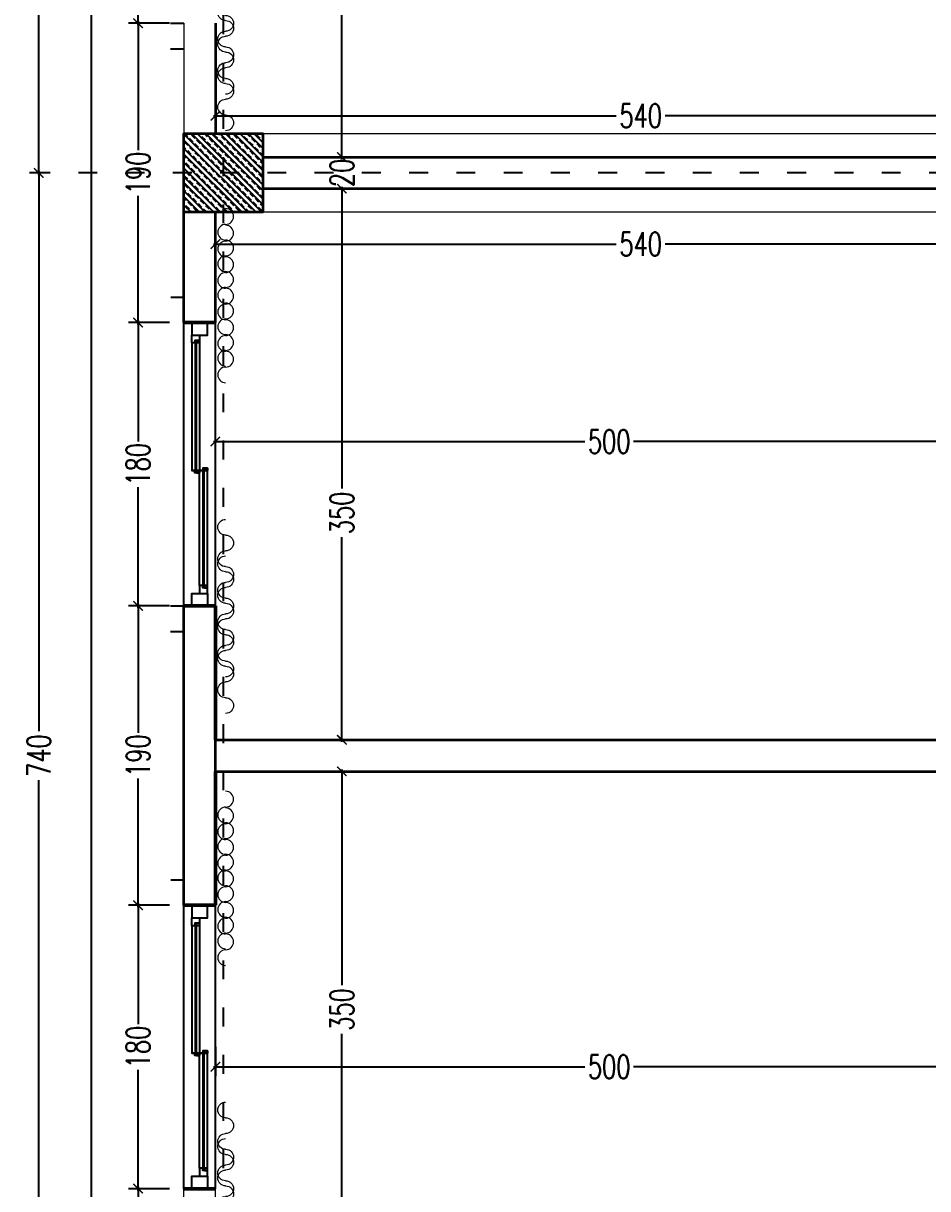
# Model space of a CAD drawing. Header units: centimetres. Extents: x -3207095 to 15275363, y -32656 to 4798027.
# Drawn here: x 685353 to 685927, y 4469967 to 4470707 of the extents above; entities that cross this region are included whole.
import ezdxf

# ---------------------------------------------------------------- set-up
doc = ezdxf.new("R2010")
doc.units = ezdxf.units.CM
doc.linetypes.add('ACAD_ISO03W100', pattern=[30, 12, -18])
doc.linetypes.add('DUZ', pattern=[500, 500])
doc.layers.get('0').update_dxf_attribs({"color": 1, "linetype": 'DUZ'})
for name, color, linetype in [('AGAC', 116, 'Continuous'), ('DIM', 1, 'DUZ'), ('KOLTAR_F', 145, 'Continuous'), ('PEN', 161, 'Continuous'), ('söve', 26, 'DUZ')]:
    doc.layers.add(name, color=color, linetype=linetype)
for name, color, linetype, lineweight in [('cam', 143, 'Continuous', 20), ('DUV', 220, 'Continuous', 50), ('DUVAR', 7, 'Continuous', 35), ('FE_PERDE', 205, 'Continuous', 15), ('gor25', 142, 'Continuous', 25), ('iç duvar', 7, 'Continuous', 50), ('KOLON_F', 3, 'Continuous', 35)]:
    doc.layers.add(name, color=color, linetype=linetype, lineweight=lineweight)
doc.styles.add('DIM', font='ROMANSTW.SHX', dxfattribs={"width": 0.7})
doc.dimstyles.new('1_100', dxfattribs={"dimtxt": 15, "dimasz": 6, "dimexe": 6, "dimexo": 0, "dimgap": 2, "dimtad": 0, "dimdec": 1, "dimzin": 11, "dimdsep": 46, "dimtxsty": 'DIM', "dimblk": 'ARCHTICK', "dimcen": 3, "dimdle": 1.25, "dimclrt": 2, "dimadec": 0, "dimazin": 0, "dimtfac": 1.25, "dimtdec": 1, "dimtix": 1, "dimtofl": 0, "dimtmove": 1, "dimatfit": 3, "dimldrblk": 'ARCHTICK', "dimfxl": 20, "dimfxlon": 1, "dimtolj": 1, "dimtzin": 0, "dimarcsym": 0})
pattern_1 = [(135, (5189867.668, 3810003.487), (-4.4901280605, -4.4901280605), []), (135, (5189867.668, 3810007.977), (-4.4901280605, -4.4901280605), [3.175, -1.5875])]
pattern_2 = [(135, (5190607.668, 3810003.487), (-4.4901280605, -4.4901280605), []), (135, (5190607.668, 3810007.977), (-4.4901280605, -4.4901280605), [3.175, -1.5875])]

# ---------------------------------------------------------------- blocks, each defined once
blk = doc.blocks.new('GEN_BLOCK00601')
at = {"linetype": 'Continuous', "ltscale": 50}
for centre, start, end in [((50, 50), 0, 180), ((250, 50), 0, 180), ((450, 50), 0, 180), ((650, 50), 0, 180), ((850, 50), 0, 180), ((150, 50), 180, 0), ((350, 50), 180, 0), ((550, 50), 180, 0), ((750, 50), 180, 0), ((950, 50), 180, 0)]:
    blk.add_arc(centre, 50, start, end, dxfattribs=at)
for tag in ['Sfb', 'FLOOR']:
    blk.add_attdef(tag, (0, 0), '', height=1)
blk = doc.blocks.new('_ArchTick')
at = {"color": 0, "linetype": 'ByBlock', "const_width": 0.15}
blk.add_lwpolyline([(-0.5, -0.5), (0.5, 0.5)], dxfattribs=at)
blk = doc.blocks.new('*D627')
at = {"layer": 'Defpoints', "color": 0, "linetype": 'Continuous', "lineweight": 5, "transparency": 16777216}
for p in [(685426.09, 4470886.97), (685455.2, 4470886.97), (685455.2, 4470706.97)]:
    blk.add_point(p, dxfattribs=at)
at = {"layer": 'DIM', "color": 0, "linetype": 'Continuous', "lineweight": -2, "transparency": 16777216}
for p, q in [((685426.09, 4470888.22), (685426.09, 4470811.47)), ((685446.09, 4470886.97), (685420.09, 4470886.97)), ((685426.09, 4470705.72), (685426.09, 4470782.47)), ((685446.09, 4470706.97), (685420.09, 4470706.97))]:
    blk.add_line(p, q, dxfattribs=at)
at = {"layer": 'DIM', "color": 0, "linetype": 'Continuous', "lineweight": -2, "transparency": 16777216, "xscale": 6, "yscale": 6, "zscale": 6}
for p, rotation in [((685426.09, 4470886.97), 90), ((685426.09, 4470706.97), 270)]:
    blk.add_blockref('_ArchTick', p, dxfattribs=dict(at, rotation=rotation))
at = {"layer": 'DIM', "color": 2, "linetype": 'Continuous', "lineweight": 5, "transparency": 16777216, "insert": (685426.09, 4470796.97), "char_height": 15, "attachment_point": 5, "rotation": 90, "style": 'DIM'}
blk.add_mtext('\\A1;180', dxfattribs=at)
blk = doc.blocks.new('*D628')
at = {"layer": 'Defpoints', "color": 0, "linetype": 'Continuous', "lineweight": 5, "transparency": 16777216}
for p in [(685455.2, 4470706.97), (685426.09, 4470516.97), (685455.2, 4470516.97)]:
    blk.add_point(p, dxfattribs=at)
at = {"layer": 'DIM', "color": 0, "linetype": 'Continuous', "lineweight": -2, "transparency": 16777216}
for p, q in [((685446.09, 4470706.97), (685420.09, 4470706.97)), ((685426.09, 4470708.22), (685426.09, 4470626.47)), ((685426.09, 4470515.72), (685426.09, 4470597.47)), ((685446.09, 4470516.97), (685420.09, 4470516.97))]:
    blk.add_line(p, q, dxfattribs=at)
at = {"layer": 'DIM', "color": 0, "linetype": 'Continuous', "lineweight": -2, "transparency": 16777216, "xscale": 6, "yscale": 6, "zscale": 6}
for p, rotation in [((685426.09, 4470706.97), 90), ((685426.09, 4470516.97), 270)]:
    blk.add_blockref('_ArchTick', p, dxfattribs=dict(at, rotation=rotation))
at = {"layer": 'DIM', "color": 2, "linetype": 'Continuous', "lineweight": 5, "transparency": 16777216, "insert": (685426.09, 4470611.97), "char_height": 15, "attachment_point": 5, "rotation": 90, "style": 'DIM'}
blk.add_mtext('\\A1;190', dxfattribs=at)
blk = doc.blocks.new('*D629')
at = {"layer": 'Defpoints', "color": 0, "linetype": 'Continuous', "lineweight": 5, "transparency": 16777216}
for p in [(685426.09, 4470516.97), (685455.2, 4470516.97), (685455.2, 4470336.97)]:
    blk.add_point(p, dxfattribs=at)
at = {"layer": 'DIM', "color": 0, "linetype": 'Continuous', "lineweight": -2, "transparency": 16777216}
for p, q in [((685426.09, 4470518.22), (685426.09, 4470441.47)), ((685446.09, 4470516.97), (685420.09, 4470516.97)), ((685426.09, 4470335.72), (685426.09, 4470412.47)), ((685446.09, 4470336.97), (685420.09, 4470336.97))]:
    blk.add_line(p, q, dxfattribs=at)
at = {"layer": 'DIM', "color": 0, "linetype": 'Continuous', "lineweight": -2, "transparency": 16777216, "xscale": 6, "yscale": 6, "zscale": 6}
for p, rotation in [((685426.09, 4470516.97), 90), ((685426.09, 4470336.97), 270)]:
    blk.add_blockref('_ArchTick', p, dxfattribs=dict(at, rotation=rotation))
at = {"layer": 'DIM', "color": 2, "linetype": 'Continuous', "lineweight": 5, "transparency": 16777216, "insert": (685426.09, 4470426.97), "char_height": 15, "attachment_point": 5, "rotation": 90, "style": 'DIM'}
blk.add_mtext('\\A1;180', dxfattribs=at)
blk = doc.blocks.new('*D630')
at = {"layer": 'Defpoints', "color": 0, "linetype": 'Continuous', "lineweight": 5, "transparency": 16777216}
for p in [(685426.09, 4470336.97), (685455.2, 4470336.97), (685455.2, 4470146.97)]:
    blk.add_point(p, dxfattribs=at)
at = {"layer": 'DIM', "color": 0, "linetype": 'Continuous', "lineweight": -2, "transparency": 16777216}
for p, q in [((685446.09, 4470336.97), (685420.09, 4470336.97)), ((685426.09, 4470338.22), (685426.09, 4470256.47)), ((685426.09, 4470145.72), (685426.09, 4470227.47)), ((685446.09, 4470146.97), (685420.09, 4470146.97))]:
    blk.add_line(p, q, dxfattribs=at)
at = {"layer": 'DIM', "color": 0, "linetype": 'Continuous', "lineweight": -2, "transparency": 16777216, "xscale": 6, "yscale": 6, "zscale": 6}
for p, rotation in [((685426.09, 4470336.97), 90), ((685426.09, 4470146.97), 270)]:
    blk.add_blockref('_ArchTick', p, dxfattribs=dict(at, rotation=rotation))
at = {"layer": 'DIM', "color": 2, "linetype": 'Continuous', "lineweight": 5, "transparency": 16777216, "insert": (685426.09, 4470241.97), "char_height": 15, "attachment_point": 5, "rotation": 90, "style": 'DIM'}
blk.add_mtext('\\A1;190', dxfattribs=at)
blk = doc.blocks.new('*D631')
at = {"layer": 'Defpoints', "color": 0, "linetype": 'Continuous', "lineweight": 5, "transparency": 16777216}
for p in [(685426.09, 4470146.97), (685455.2, 4470146.97), (685455.2, 4469966.97)]:
    blk.add_point(p, dxfattribs=at)
at = {"layer": 'DIM', "color": 0, "linetype": 'Continuous', "lineweight": -2, "transparency": 16777216}
for p, q in [((685426.09, 4470148.22), (685426.09, 4470071.47)), ((685446.09, 4470146.97), (685420.09, 4470146.97)), ((685426.09, 4469965.72), (685426.09, 4470042.47)), ((685446.09, 4469966.97), (685420.09, 4469966.97))]:
    blk.add_line(p, q, dxfattribs=at)
at = {"layer": 'DIM', "color": 0, "linetype": 'Continuous', "lineweight": -2, "transparency": 16777216, "xscale": 6, "yscale": 6, "zscale": 6}
for p, rotation in [((685426.09, 4470146.97), 90), ((685426.09, 4469966.97), 270)]:
    blk.add_blockref('_ArchTick', p, dxfattribs=dict(at, rotation=rotation))
at = {"layer": 'DIM', "color": 2, "linetype": 'Continuous', "lineweight": 5, "transparency": 16777216, "insert": (685426.09, 4470056.97), "char_height": 15, "attachment_point": 5, "rotation": 90, "style": 'DIM'}
blk.add_mtext('\\A1;180', dxfattribs=at)
blk = doc.blocks.new('*D632')
at = {"layer": 'Defpoints', "color": 0, "linetype": 'Continuous', "lineweight": 5, "transparency": 16777216}
for p in [(685426.09, 4469966.97), (685455.2, 4469966.97), (685455.2, 4469776.97)]:
    blk.add_point(p, dxfattribs=at)
at = {"layer": 'DIM', "color": 0, "linetype": 'Continuous', "lineweight": -2, "transparency": 16777216}
for p, q in [((685446.09, 4469966.97), (685420.09, 4469966.97)), ((685426.09, 4469968.22), (685426.09, 4469886.47)), ((685426.09, 4469775.72), (685426.09, 4469857.47)), ((685446.09, 4469776.97), (685420.09, 4469776.97))]:
    blk.add_line(p, q, dxfattribs=at)
at = {"layer": 'DIM', "color": 0, "linetype": 'Continuous', "lineweight": -2, "transparency": 16777216, "xscale": 6, "yscale": 6, "zscale": 6}
for p, rotation in [((685426.09, 4469966.97), 90), ((685426.09, 4469776.97), 270)]:
    blk.add_blockref('_ArchTick', p, dxfattribs=dict(at, rotation=rotation))
at = {"layer": 'DIM', "color": 2, "linetype": 'Continuous', "lineweight": 5, "transparency": 16777216, "insert": (685426.09, 4469871.97), "char_height": 15, "attachment_point": 5, "rotation": 90, "style": 'DIM'}
blk.add_mtext('\\A1;190', dxfattribs=at)
blk = doc.blocks.new('*D620')
at = {"layer": 'Defpoints', "color": 0, "linetype": 'Continuous', "lineweight": 5, "transparency": 16777216}
for p in [(685370.27, 4471351.97), (685363.1, 4470611.97), (685370.27, 4470611.97)]:
    blk.add_point(p, dxfattribs=at)
at = {"layer": 'DIM', "color": 0, "linetype": 'Continuous', "lineweight": -2, "transparency": 16777216}
for p, q in [((685370.27, 4471351.97), (685357.1, 4471351.97)), ((685363.1, 4471353.22), (685363.1, 4470997.47)), ((685363.1, 4470610.72), (685363.1, 4470966.47)), ((685370.27, 4470611.97), (685357.1, 4470611.97))]:
    blk.add_line(p, q, dxfattribs=at)
at = {"layer": 'DIM', "color": 0, "linetype": 'Continuous', "lineweight": -2, "transparency": 16777216, "xscale": 6, "yscale": 6, "zscale": 6}
for p, rotation in [((685363.1, 4471351.97), 90), ((685363.1, 4470611.97), 270)]:
    blk.add_blockref('_ArchTick', p, dxfattribs=dict(at, rotation=rotation))
at = {"layer": 'DIM', "color": 2, "linetype": 'Continuous', "lineweight": 5, "transparency": 16777216, "insert": (685363.1, 4470981.97), "char_height": 15, "attachment_point": 5, "rotation": 90, "style": 'DIM'}
blk.add_mtext('\\A1;740', dxfattribs=at)
blk = doc.blocks.new('*D621')
at = {"layer": 'Defpoints', "color": 0, "linetype": 'Continuous', "lineweight": 5, "transparency": 16777216}
for p in [(685370.27, 4470611.97), (685363.1, 4469871.97), (685370.27, 4469871.97)]:
    blk.add_point(p, dxfattribs=at)
at = {"layer": 'DIM', "color": 0, "linetype": 'Continuous', "lineweight": -2, "transparency": 16777216}
for p, q in [((685370.27, 4470611.97), (685357.1, 4470611.97)), ((685363.1, 4470613.22), (685363.1, 4470257.47)), ((685363.1, 4469870.72), (685363.1, 4470226.47)), ((685370.27, 4469871.97), (685357.1, 4469871.97))]:
    blk.add_line(p, q, dxfattribs=at)
at = {"layer": 'DIM', "color": 0, "linetype": 'Continuous', "lineweight": -2, "transparency": 16777216, "xscale": 6, "yscale": 6, "zscale": 6}
for p, rotation in [((685363.1, 4470611.97), 90), ((685363.1, 4469871.97), 270)]:
    blk.add_blockref('_ArchTick', p, dxfattribs=dict(at, rotation=rotation))
at = {"layer": 'DIM', "color": 2, "linetype": 'Continuous', "lineweight": 5, "transparency": 16777216, "insert": (685363.1, 4470241.97), "char_height": 15, "attachment_point": 5, "rotation": 90, "style": 'DIM'}
blk.add_mtext('\\A1;740', dxfattribs=at)
blk = doc.blocks.new('*D615')
at = {"layer": 'Defpoints', "color": 0, "linetype": 'Continuous', "lineweight": 5, "transparency": 16777216}
for p in [(685396.63, 4472416.97), (685420.09, 4472416.97), (685420.09, 4469476.97)]:
    blk.add_point(p, dxfattribs=at)
at = {"layer": 'DIM', "color": 0, "linetype": 'Continuous', "lineweight": -2, "transparency": 16777216}
for p, q in [((685416.63, 4472416.97), (685390.63, 4472416.97)), ((685396.63, 4472418.22), (685396.63, 4470967.47)), ((685396.63, 4469475.72), (685396.63, 4470926.47)), ((685416.63, 4469476.97), (685390.63, 4469476.97))]:
    blk.add_line(p, q, dxfattribs=at)
at = {"layer": 'DIM', "color": 0, "linetype": 'Continuous', "lineweight": -2, "transparency": 16777216, "xscale": 6, "yscale": 6, "zscale": 6}
for p, rotation in [((685396.63, 4472416.97), 90), ((685396.63, 4469476.97), 270)]:
    blk.add_blockref('_ArchTick', p, dxfattribs=dict(at, rotation=rotation))
at = {"layer": 'DIM', "color": 2, "linetype": 'Continuous', "lineweight": 5, "transparency": 16777216, "insert": (685396.63, 4470946.97), "char_height": 15, "attachment_point": 5, "rotation": 90, "style": 'DIM'}
blk.add_mtext('\\A1;2940', dxfattribs=at)
blk = doc.blocks.new('*D676')
at = {"layer": 'Defpoints', "color": 0, "linetype": 'Continuous', "lineweight": 5, "transparency": 16777216}
for p in [(685505.2, 4470971.97), (685516.04, 4470621.97), (685555.47, 4470621.97)]:
    blk.add_point(p, dxfattribs=at)
at = {"layer": 'DIM', "color": 0, "linetype": 'Continuous', "lineweight": -2, "transparency": 16777216}
for p, q in [((685535.47, 4470971.97), (685561.47, 4470971.97)), ((685555.47, 4470973.22), (685555.47, 4470843.13)), ((685555.47, 4470620.72), (685555.47, 4470812.13)), ((685535.47, 4470621.97), (685561.47, 4470621.97))]:
    blk.add_line(p, q, dxfattribs=at)
at = {"layer": 'DIM', "color": 0, "linetype": 'Continuous', "lineweight": -2, "transparency": 16777216, "xscale": 6, "yscale": 6, "zscale": 6}
for p, rotation in [((685555.47, 4470971.97), 90), ((685555.47, 4470621.97), 270)]:
    blk.add_blockref('_ArchTick', p, dxfattribs=dict(at, rotation=rotation))
at = {"layer": 'DIM', "color": 2, "linetype": 'Continuous', "lineweight": 5, "transparency": 16777216, "insert": (685555.47, 4470827.63), "char_height": 15, "attachment_point": 5, "rotation": 90, "style": 'DIM'}
blk.add_mtext('\\A1;350', dxfattribs=at)
blk = doc.blocks.new('*D677')
at = {"layer": 'Defpoints', "color": 0, "linetype": 'Continuous', "lineweight": 5, "transparency": 16777216}
for p in [(685516.04, 4470621.97), (685516.04, 4470601.97), (685555.47, 4470601.97)]:
    blk.add_point(p, dxfattribs=at)
at = {"layer": 'DIM', "color": 0, "linetype": 'Continuous', "lineweight": -2, "transparency": 16777216}
for p, q in [((685535.47, 4470621.97), (685561.47, 4470621.97)), ((685555.47, 4470621.97), (685555.47, 4470627.97)), ((685535.47, 4470601.97), (685561.47, 4470601.97)), ((685555.47, 4470601.97), (685555.47, 4470595.97))]:
    blk.add_line(p, q, dxfattribs=at)
at = {"layer": 'DIM', "color": 0, "linetype": 'Continuous', "lineweight": -2, "transparency": 16777216, "xscale": 6, "yscale": 6, "zscale": 6}
for p, rotation in [((685555.47, 4470621.97), 270), ((685555.47, 4470601.97), 90)]:
    blk.add_blockref('_ArchTick', p, dxfattribs=dict(at, rotation=rotation))
at = {"layer": 'DIM', "color": 2, "linetype": 'Continuous', "lineweight": 5, "transparency": 16777216, "insert": (685555.47, 4470611.97), "char_height": 15, "attachment_point": 5, "rotation": 90, "style": 'DIM'}
blk.add_mtext('\\A1;20', dxfattribs=at)
blk = doc.blocks.new('*D678')
at = {"layer": 'Defpoints', "color": 0, "linetype": 'Continuous', "lineweight": 5, "transparency": 16777216}
for p in [(685516.04, 4470601.97), (685516.04, 4470251.97), (685555.47, 4470251.97)]:
    blk.add_point(p, dxfattribs=at)
at = {"layer": 'DIM', "color": 0, "linetype": 'Continuous', "lineweight": -2, "transparency": 16777216}
for p, q in [((685535.47, 4470601.97), (685561.47, 4470601.97)), ((685555.47, 4470603.22), (685555.47, 4470411.59)), ((685555.47, 4470250.72), (685555.47, 4470380.59)), ((685535.47, 4470251.97), (685561.47, 4470251.97))]:
    blk.add_line(p, q, dxfattribs=at)
at = {"layer": 'DIM', "color": 0, "linetype": 'Continuous', "lineweight": -2, "transparency": 16777216, "xscale": 6, "yscale": 6, "zscale": 6}
for p, rotation in [((685555.47, 4470601.97), 90), ((685555.47, 4470251.97), 270)]:
    blk.add_blockref('_ArchTick', p, dxfattribs=dict(at, rotation=rotation))
at = {"layer": 'DIM', "color": 2, "linetype": 'Continuous', "lineweight": 5, "transparency": 16777216, "insert": (685555.47, 4470396.09), "char_height": 15, "attachment_point": 5, "rotation": 90, "style": 'DIM'}
blk.add_mtext('\\A1;350', dxfattribs=at)
blk = doc.blocks.new('*D679')
at = {"layer": 'Defpoints', "color": 0, "linetype": 'Continuous', "lineweight": 5, "transparency": 16777216}
for p in [(685516.04, 4470231.97), (685516.04, 4469881.97), (685555.47, 4469881.97)]:
    blk.add_point(p, dxfattribs=at)
at = {"layer": 'DIM', "color": 0, "linetype": 'Continuous', "lineweight": -2, "transparency": 16777216}
for p, q in [((685535.47, 4470231.97), (685561.47, 4470231.97)), ((685555.47, 4470233.22), (685555.47, 4470096.27)), ((685555.47, 4469880.72), (685555.47, 4470065.27)), ((685535.47, 4469881.97), (685561.47, 4469881.97))]:
    blk.add_line(p, q, dxfattribs=at)
at = {"layer": 'DIM', "color": 0, "linetype": 'Continuous', "lineweight": -2, "transparency": 16777216, "xscale": 6, "yscale": 6, "zscale": 6}
for p, rotation in [((685555.47, 4470231.97), 90), ((685555.47, 4469881.97), 270)]:
    blk.add_blockref('_ArchTick', p, dxfattribs=dict(at, rotation=rotation))
at = {"layer": 'DIM', "color": 2, "linetype": 'Continuous', "lineweight": 5, "transparency": 16777216, "insert": (685555.47, 4470080.77), "char_height": 15, "attachment_point": 5, "rotation": 90, "style": 'DIM'}
blk.add_mtext('\\A1;350', dxfattribs=at)
blk = doc.blocks.new('*D737')
at = {"layer": 'Defpoints', "color": 0, "linetype": 'Continuous', "lineweight": 5, "transparency": 16777216}
for p in [(685475.2, 4470566.75), (685475.2, 4470565.66), (686015.2, 4470567.97)]:
    blk.add_point(p, dxfattribs=at)
at = {"layer": 'DIM', "color": 0, "linetype": 'Continuous', "lineweight": -2, "transparency": 16777216}
for p, q in [((685475.2, 4470565.66), (685475.2, 4470572.75)), ((685473.95, 4470566.75), (685729.7, 4470566.75)), ((686016.45, 4470566.75), (685760.7, 4470566.75)), ((686015.2, 4470567.97), (686015.2, 4470560.75))]:
    blk.add_line(p, q, dxfattribs=at)
at = {"layer": 'DIM', "color": 0, "linetype": 'Continuous', "lineweight": -2, "transparency": 16777216, "xscale": 6, "yscale": 6, "zscale": 6, "rotation": 180}
blk.add_blockref('_ArchTick', (685475.2, 4470566.75), dxfattribs=at)
at = {"layer": 'DIM', "color": 0, "linetype": 'Continuous', "lineweight": -2, "transparency": 16777216, "xscale": 6, "yscale": 6, "zscale": 6}
blk.add_blockref('_ArchTick', (686015.2, 4470566.75), dxfattribs=at)
at = {"layer": 'DIM', "color": 2, "linetype": 'Continuous', "lineweight": 5, "transparency": 16777216, "insert": (685745.2, 4470566.75), "char_height": 15, "attachment_point": 5, "style": 'DIM'}
blk.add_mtext('\\A1;540', dxfattribs=at)
blk = doc.blocks.new('*D749')
at = {"layer": 'Defpoints', "color": 0, "linetype": 'Continuous', "lineweight": 5, "transparency": 16777216}
for p in [(685475.2, 4470441.39), (685475.2, 4470426.97), (685975.2, 4470426.97)]:
    blk.add_point(p, dxfattribs=at)
at = {"layer": 'DIM', "color": 0, "linetype": 'Continuous', "lineweight": -2, "transparency": 16777216}
for p, q in [((685475.2, 4470426.97), (685475.2, 4470447.39)), ((685975.2, 4470426.97), (685975.2, 4470447.39)), ((685473.95, 4470441.39), (685709.7, 4470441.39)), ((685976.45, 4470441.39), (685740.7, 4470441.39))]:
    blk.add_line(p, q, dxfattribs=at)
at = {"layer": 'DIM', "color": 0, "linetype": 'Continuous', "lineweight": -2, "transparency": 16777216, "xscale": 6, "yscale": 6, "zscale": 6, "rotation": 180}
blk.add_blockref('_ArchTick', (685475.2, 4470441.39), dxfattribs=at)
at = {"layer": 'DIM', "color": 0, "linetype": 'Continuous', "lineweight": -2, "transparency": 16777216, "xscale": 6, "yscale": 6, "zscale": 6}
blk.add_blockref('_ArchTick', (685975.2, 4470441.39), dxfattribs=at)
at = {"layer": 'DIM', "color": 2, "linetype": 'Continuous', "lineweight": 5, "transparency": 16777216, "insert": (685725.2, 4470441.39), "char_height": 15, "attachment_point": 5, "style": 'DIM'}
blk.add_mtext('\\A1;500', dxfattribs=at)
blk = doc.blocks.new('*D778')
at = {"layer": 'Defpoints', "color": 0, "linetype": 'Continuous', "lineweight": 5, "transparency": 16777216}
for p in [(685475.2, 4470056.97), (685975.2, 4470056.97), (685475.2, 4470044.36)]:
    blk.add_point(p, dxfattribs=at)
at = {"layer": 'DIM', "color": 0, "linetype": 'Continuous', "lineweight": -2, "transparency": 16777216}
for p, q in [((685475.2, 4470056.97), (685475.2, 4470038.36)), ((685975.2, 4470056.97), (685975.2, 4470038.36)), ((685473.95, 4470044.36), (685709.7, 4470044.36)), ((685976.45, 4470044.36), (685740.7, 4470044.36))]:
    blk.add_line(p, q, dxfattribs=at)
at = {"layer": 'DIM', "color": 0, "linetype": 'Continuous', "lineweight": -2, "transparency": 16777216, "xscale": 6, "yscale": 6, "zscale": 6, "rotation": 180}
blk.add_blockref('_ArchTick', (685475.2, 4470044.36), dxfattribs=at)
at = {"layer": 'DIM', "color": 0, "linetype": 'Continuous', "lineweight": -2, "transparency": 16777216, "xscale": 6, "yscale": 6, "zscale": 6}
blk.add_blockref('_ArchTick', (685975.2, 4470044.36), dxfattribs=at)
at = {"layer": 'DIM', "color": 2, "linetype": 'Continuous', "lineweight": 5, "transparency": 16777216, "insert": (685725.2, 4470044.36), "char_height": 15, "attachment_point": 5, "style": 'DIM'}
blk.add_mtext('\\A1;500', dxfattribs=at)
blk = doc.blocks.new('*D784')
at = {"layer": 'Defpoints', "color": 0, "linetype": 'Continuous', "lineweight": 5, "transparency": 16777216}
for p in [(685475.2, 4470648.3), (685475.2, 4470648.3), (686015.2, 4470648.3)]:
    blk.add_point(p, dxfattribs=at)
at = {"layer": 'DIM', "color": 0, "linetype": 'Continuous', "lineweight": -2, "transparency": 16777216}
for p, q in [((685475.2, 4470648.3), (685475.2, 4470654.3)), ((686015.2, 4470648.3), (686015.2, 4470654.3)), ((685473.95, 4470648.3), (685729.7, 4470648.3)), ((686016.45, 4470648.3), (685760.7, 4470648.3))]:
    blk.add_line(p, q, dxfattribs=at)
at = {"layer": 'DIM', "color": 0, "linetype": 'Continuous', "lineweight": -2, "transparency": 16777216, "xscale": 6, "yscale": 6, "zscale": 6, "rotation": 180}
blk.add_blockref('_ArchTick', (685475.2, 4470648.3), dxfattribs=at)
at = {"layer": 'DIM', "color": 0, "linetype": 'Continuous', "lineweight": -2, "transparency": 16777216, "xscale": 6, "yscale": 6, "zscale": 6}
blk.add_blockref('_ArchTick', (686015.2, 4470648.3), dxfattribs=at)
at = {"layer": 'DIM', "color": 2, "linetype": 'Continuous', "lineweight": 5, "transparency": 16777216, "insert": (685745.2, 4470648.3), "char_height": 15, "attachment_point": 5, "style": 'DIM'}
blk.add_mtext('\\A1;540', dxfattribs=at)

msp = doc.modelspace()

# ---------------------------------------------------------------- hatches: boundary and pattern name
at = {"layer": 'KOLTAR_F'}
h = msp.add_hatch(dxfattribs=at)
h.set_pattern_fill('ANSI33', color=256, angle=90, style=0)
h.set_pattern_definition(pattern_1)
h.paths.add_polyline_path([(685455.2, 4470586.97), (685455.2, 4470636.97), (685505.2, 4470636.97), (685505.2, 4470586.97)])
h = msp.add_hatch(dxfattribs=at)
h.set_pattern_fill('ANSI33', color=256, angle=90, style=0)
h.set_pattern_definition(pattern_1)
h.paths.add_polyline_path([(685455.2, 4470586.97), (685455.2, 4470636.97), (685505.2, 4470636.97), (685505.2, 4470586.97)])
h = msp.add_hatch(dxfattribs=at)
h.set_pattern_fill('ANSI33', color=256, angle=90, style=0)
h.set_pattern_definition(pattern_2)
h.paths.add_polyline_path([(685455.2, 4470586.97), (685455.2, 4470636.97), (685505.2, 4470636.97), (685505.2, 4470586.97)])
h = msp.add_hatch(dxfattribs=at)
h.set_pattern_fill('ANSI33', color=256, angle=90, style=0)
h.set_pattern_definition(pattern_2)
h.paths.add_polyline_path([(685455.2, 4470586.97), (685455.2, 4470636.97), (685505.2, 4470636.97), (685505.2, 4470586.97)])
h = msp.add_hatch(dxfattribs=at)
h.set_pattern_fill('ANSI33', color=256, angle=90, style=0)
h.set_pattern_definition(pattern_2)
h.paths.add_polyline_path([(685455.2, 4470586.97), (685455.2, 4470636.97), (685505.2, 4470636.97), (685505.2, 4470586.97)])
h = msp.add_hatch(dxfattribs=at)
h.set_pattern_fill('ANSI33', color=256, angle=90, style=0)
h.set_pattern_definition(pattern_2)
h.paths.add_polyline_path([(685455.2, 4470586.97), (685455.2, 4470636.97), (685505.2, 4470636.97), (685505.2, 4470586.97)])

# ---------------------------------------------------------------- linework, layer by layer
at = {"color": 232, "linetype": 'ACAD_ISO03W100'}
for p, q in [((685480.2, 4472511.97), (685480.2, 4469381.97)), ((689300.2, 4470611.97), (685360.2, 4470611.97))]:
    msp.add_line(p, q, dxfattribs=at)
at = {"layer": 'AGAC'}
for p, q in [((685455.2, 4470336.97), (685455.2, 4470516.97)), ((685455.2, 4470336.97), (685455.2, 4470516.97)), ((685455.2, 4470336.97), (685455.2, 4470516.97)), ((685475.2, 4470336.97), (685475.2, 4470516.97)), ((685475.2, 4470336.97), (685475.2, 4470516.97)), ((685475.2, 4470336.97), (685475.2, 4470516.97)), ((685455.2, 4469966.97), (685455.2, 4470146.97)), ((685455.2, 4469966.97), (685455.2, 4470146.97)), ((685455.2, 4469966.97), (685455.2, 4470146.97)), ((685475.2, 4469966.97), (685475.2, 4470146.97)), ((685475.2, 4469966.97), (685475.2, 4470146.97)), ((685475.2, 4469966.97), (685475.2, 4470146.97))]:
    msp.add_line(p, q, dxfattribs=at)
at = {"layer": 'cam'}
for p, q in [((685462.2, 4470505.47), (685462.2, 4470421.47)), ((685462.2, 4470505.47), (685462.2, 4470421.47)), ((685462.2, 4470505.47), (685462.2, 4470421.47)), ((685462.7, 4470505.47), (685462.7, 4470421.47)), ((685462.7, 4470505.47), (685462.7, 4470421.47)), ((685462.7, 4470505.47), (685462.7, 4470421.47)), ((685463.2, 4470505.47), (685463.2, 4470421.47)), ((685463.2, 4470505.47), (685463.2, 4470421.47)), ((685463.2, 4470505.47), (685463.2, 4470421.47)), ((685467.2, 4470348.47), (685467.2, 4470424.47)), ((685467.2, 4470348.47), (685467.2, 4470424.47)), ((685467.2, 4470348.47), (685467.2, 4470424.47)), ((685467.7, 4470348.47), (685467.7, 4470424.47)), ((685467.7, 4470348.47), (685467.7, 4470424.47)), ((685467.7, 4470348.47), (685467.7, 4470424.47)), ((685468.2, 4470348.47), (685468.2, 4470424.47)), ((685468.2, 4470348.47), (685468.2, 4470424.47)), ((685468.2, 4470348.47), (685468.2, 4470424.47)), ((685462.2, 4470135.47), (685462.2, 4470051.47)), ((685462.2, 4470135.47), (685462.2, 4470051.47)), ((685462.2, 4470135.47), (685462.2, 4470051.47)), ((685462.7, 4470135.47), (685462.7, 4470051.47)), ((685462.7, 4470135.47), (685462.7, 4470051.47)), ((685462.7, 4470135.47), (685462.7, 4470051.47)), ((685463.2, 4470135.47), (685463.2, 4470051.47)), ((685463.2, 4470135.47), (685463.2, 4470051.47)), ((685463.2, 4470135.47), (685463.2, 4470051.47)), ((685467.2, 4469978.47), (685467.2, 4470054.47)), ((685467.2, 4469978.47), (685467.2, 4470054.47)), ((685467.2, 4469978.47), (685467.2, 4470054.47)), ((685467.7, 4469978.47), (685467.7, 4470054.47)), ((685467.7, 4469978.47), (685467.7, 4470054.47)), ((685467.7, 4469978.47), (685467.7, 4470054.47)), ((685468.2, 4469978.47), (685468.2, 4470054.47)), ((685468.2, 4469978.47), (685468.2, 4470054.47)), ((685468.2, 4469978.47), (685468.2, 4470054.47))]:
    msp.add_line(p, q, dxfattribs=at)
at = {"layer": 'DUV'}
for p, q in [((685475.2, 4470516.97), (685455.2, 4470516.97)), ((685475.2, 4470516.97), (685455.2, 4470516.97)), ((685475.2, 4470516.97), (685455.2, 4470516.97)), ((685475.2, 4470516.97), (685455.2, 4470516.97)), ((685475.2, 4470516.97), (685455.2, 4470516.97)), ((685475.2, 4470336.97), (685455.2, 4470336.97)), ((685475.2, 4470336.97), (685455.2, 4470336.97)), ((685475.2, 4470336.97), (685455.2, 4470336.97)), ((685475.2, 4470336.97), (685455.2, 4470336.97)), ((685475.2, 4470336.97), (685455.2, 4470336.97)), ((685475.2, 4470336.97), (685475.2, 4470251.97)), ((685475.2, 4470146.97), (685475.2, 4470231.97)), ((685475.2, 4470146.97), (685455.2, 4470146.97)), ((685475.2, 4470146.97), (685455.2, 4470146.97)), ((685475.2, 4470146.97), (685455.2, 4470146.97)), ((685475.2, 4470146.97), (685455.2, 4470146.97)), ((685475.2, 4470146.97), (685455.2, 4470146.97)), ((685475.2, 4470146.97), (685455.2, 4470146.97)), ((685475.2, 4470146.97), (685455.2, 4470146.97)), ((685475.2, 4469966.97), (685455.2, 4469966.97)), ((685475.2, 4469966.97), (685455.2, 4469966.97)), ((685475.2, 4469966.97), (685455.2, 4469966.97)), ((685475.2, 4469966.97), (685455.2, 4469966.97)), ((685475.2, 4469966.97), (685455.2, 4469966.97)), ((685475.2, 4469966.97), (685455.2, 4469966.97)), ((685475.2, 4469966.97), (685455.2, 4469966.97))]:
    msp.add_line(p, q, dxfattribs=at)
at = {"layer": 'DUVAR'}
for p, q in [((685475.2, 4470706.97), (685475.2, 4470636.97)), ((685475.2, 4470706.97), (685475.2, 4470636.97)), ((685505.2, 4470621.97), (685975.2, 4470621.97)), ((685505.2, 4470601.97), (685975.2, 4470601.97)), ((685455.2, 4470516.97), (685455.2, 4470586.97)), ((685455.2, 4470516.97), (685455.2, 4470586.97)), ((685475.2, 4470516.97), (685475.2, 4470586.97)), ((685475.2, 4470516.97), (685475.2, 4470586.97)), ((685475.2, 4470516.97), (685455.2, 4470516.97)), ((685475.2, 4470516.97), (685455.2, 4470516.97)), ((685475.2, 4470516.97), (685455.2, 4470516.97)), ((685475.2, 4470336.97), (685455.2, 4470336.97)), ((685455.2, 4470146.97), (685455.2, 4470336.97)), ((685475.2, 4470336.97), (685455.2, 4470336.97)), ((685455.2, 4470146.97), (685455.2, 4470336.97)), ((685475.2, 4470336.97), (685455.2, 4470336.97)), ((685475.2, 4470146.97), (685475.2, 4470336.97)), ((685475.2, 4470146.97), (685475.2, 4470336.97)), ((685475.2, 4470251.97), (685475.2, 4470336.97)), ((685475.2, 4470251.97), (685975.2, 4470251.97)), ((685475.2, 4470231.97), (685975.2, 4470231.97)), ((685475.2, 4470231.97), (685475.2, 4470146.97)), ((685475.2, 4470146.97), (685455.2, 4470146.97)), ((685475.2, 4470146.97), (685455.2, 4470146.97)), ((685475.2, 4470146.97), (685455.2, 4470146.97)), ((685475.2, 4469966.97), (685455.2, 4469966.97)), ((685475.2, 4469966.97), (685455.2, 4469966.97)), ((685475.2, 4469966.97), (685455.2, 4469966.97))]:
    msp.add_line(p, q, dxfattribs=at)
at = {"layer": 'gor25'}
for p, q in [((685460.2, 4470503.97), (685460.2, 4470422.97)), ((685460.2, 4470503.97), (685460.2, 4470422.97)), ((685460.2, 4470503.97), (685460.2, 4470422.97)), ((685465.2, 4470503.97), (685465.2, 4470422.97)), ((685465.2, 4470503.97), (685465.2, 4470422.97)), ((685465.2, 4470503.97), (685465.2, 4470422.97)), ((685465.2, 4470349.97), (685465.2, 4470422.97)), ((685465.2, 4470349.97), (685465.2, 4470422.97)), ((685465.2, 4470349.97), (685465.2, 4470422.97)), ((685470.2, 4470349.97), (685470.2, 4470422.97)), ((685470.2, 4470349.97), (685470.2, 4470422.97)), ((685470.2, 4470349.97), (685470.2, 4470422.97)), ((685460.2, 4470133.97), (685460.2, 4470052.97)), ((685460.2, 4470133.97), (685460.2, 4470052.97)), ((685460.2, 4470133.97), (685460.2, 4470052.97)), ((685465.2, 4470133.97), (685465.2, 4470052.97)), ((685465.2, 4470133.97), (685465.2, 4470052.97)), ((685465.2, 4470133.97), (685465.2, 4470052.97)), ((685465.2, 4469979.97), (685465.2, 4470052.97)), ((685465.2, 4469979.97), (685465.2, 4470052.97)), ((685465.2, 4469979.97), (685465.2, 4470052.97)), ((685470.2, 4469979.97), (685470.2, 4470052.97)), ((685470.2, 4469979.97), (685470.2, 4470052.97)), ((685470.2, 4469979.97), (685470.2, 4470052.97))]:
    msp.add_line(p, q, dxfattribs=at)
at = {"layer": 'iç duvar', "color": 7, "lineweight": 18}
for p, q in [((685455.2, 4470706.97), (685455.2, 4470636.97)), ((685455.2, 4470706.97), (685455.2, 4470636.97)), ((685455.2, 4470706.97), (685455.2, 4470636.97)), ((685475.2, 4470706.97), (685475.2, 4470636.97)), ((685455.2, 4470516.97), (685455.2, 4470586.97)), ((685475.2, 4470516.97), (685475.2, 4470586.97)), ((685455.2, 4470146.97), (685455.2, 4470336.97)), ((685455.2, 4469776.97), (685455.2, 4469966.97)), ((685475.2, 4469776.97), (685475.2, 4469966.97))]:
    msp.add_line(p, q, dxfattribs=at)
at = {"layer": 'iç duvar', "color": 252, "linetype": 'Continuous', "lineweight": 5, "true_color": 0x939598}
for p, q in [((685505.2, 4470636.97), (685975.2, 4470636.97)), ((685975.2, 4470586.97), (685505.2, 4470586.97))]:
    msp.add_line(p, q, dxfattribs=at)
at = {"layer": 'KOLON_F'}
msp.add_lwpolyline([(685455.2, 4470586.97), (685455.2, 4470636.97), (685505.2, 4470636.97), (685505.2, 4470586.97)], close=True, dxfattribs=at)
msp.add_lwpolyline([(685455.2, 4470586.97), (685455.2, 4470636.97), (685505.2, 4470636.97), (685505.2, 4470586.97)], close=True, dxfattribs=at)
msp.add_lwpolyline([(685455.2, 4470586.97), (685455.2, 4470636.97), (685505.2, 4470636.97), (685505.2, 4470586.97)], close=True, dxfattribs=at)
msp.add_lwpolyline([(685455.2, 4470586.97), (685455.2, 4470636.97), (685505.2, 4470636.97), (685505.2, 4470586.97)], close=True, dxfattribs=at)
msp.add_lwpolyline([(685455.2, 4470586.97), (685455.2, 4470636.97), (685505.2, 4470636.97), (685505.2, 4470586.97)], close=True, dxfattribs=at)
msp.add_lwpolyline([(685455.2, 4470586.97), (685455.2, 4470636.97), (685505.2, 4470636.97), (685505.2, 4470586.97)], close=True, dxfattribs=at)
at = {"layer": 'PEN'}
for points in [[(685460.2, 4470508.97), (685460.2, 4470508.97), (685470.2, 4470508.97), (685470.2, 4470516.97), (685470.2, 4470516.97), (685460.2, 4470516.97), (685460.2, 4470516.97), (685460.2, 4470516.97), (685460.2, 4470508.97)], [(685460.2, 4470508.97), (685460.2, 4470508.97), (685470.2, 4470508.97), (685470.2, 4470516.97), (685470.2, 4470516.97), (685460.2, 4470516.97), (685460.2, 4470516.97), (685460.2, 4470516.97), (685460.2, 4470508.97)], [(685460.2, 4470508.97), (685460.2, 4470508.97), (685470.2, 4470508.97), (685470.2, 4470516.97), (685470.2, 4470516.97), (685460.2, 4470516.97), (685460.2, 4470516.97), (685460.2, 4470516.97), (685460.2, 4470508.97)], [(685460.2, 4470508.97), (685460.2, 4470508.97), (685465.2, 4470508.97), (685465.2, 4470505.47), (685463.2, 4470505.47), (685462.2, 4470505.47), (685462.2, 4470503.97), (685460.2, 4470503.97), (685460.2, 4470508.97)], [(685460.2, 4470508.97), (685460.2, 4470508.97), (685465.2, 4470508.97), (685465.2, 4470505.47), (685463.2, 4470505.47), (685462.2, 4470505.47), (685462.2, 4470503.97), (685460.2, 4470503.97), (685460.2, 4470508.97)], [(685460.2, 4470508.97), (685460.2, 4470508.97), (685465.2, 4470508.97), (685465.2, 4470505.47), (685463.2, 4470505.47), (685462.2, 4470505.47), (685462.2, 4470503.97), (685460.2, 4470503.97), (685460.2, 4470508.97)], [(685465.2, 4470505.47), (685465.2, 4470503.97), (685463.2, 4470503.97), (685463.2, 4470505.47)], [(685465.2, 4470505.47), (685465.2, 4470503.97), (685463.2, 4470503.97), (685463.2, 4470505.47)], [(685465.2, 4470505.47), (685465.2, 4470503.97), (685463.2, 4470503.97), (685463.2, 4470505.47)], [(685460.2, 4470422.97), (685460.2, 4470422.97), (685465.2, 4470422.97), (685465.2, 4470421.47), (685463.2, 4470421.47), (685462.2, 4470421.47), (685462.2, 4470422.97), (685460.2, 4470422.97), (685460.2, 4470422.97)], [(685460.2, 4470422.97), (685460.2, 4470422.97), (685465.2, 4470422.97), (685465.2, 4470421.47), (685463.2, 4470421.47), (685462.2, 4470421.47), (685462.2, 4470422.97), (685460.2, 4470422.97), (685460.2, 4470422.97)], [(685460.2, 4470422.97), (685460.2, 4470422.97), (685465.2, 4470422.97), (685465.2, 4470421.47), (685463.2, 4470421.47), (685462.2, 4470421.47), (685462.2, 4470422.97), (685460.2, 4470422.97), (685460.2, 4470422.97)], [(685465.2, 4470421.47), (685465.2, 4470422.97), (685463.2, 4470422.97), (685463.2, 4470421.47)], [(685465.2, 4470421.47), (685465.2, 4470422.97), (685463.2, 4470422.97), (685463.2, 4470421.47)], [(685465.2, 4470421.47), (685465.2, 4470422.97), (685463.2, 4470422.97), (685463.2, 4470421.47)], [(685465.2, 4470422.97), (685465.2, 4470422.97), (685470.2, 4470422.97), (685470.2, 4470424.47), (685468.2, 4470424.47), (685467.2, 4470424.47), (685467.2, 4470422.97), (685465.2, 4470422.97), (685465.2, 4470422.97)], [(685465.2, 4470422.97), (685465.2, 4470422.97), (685470.2, 4470422.97), (685470.2, 4470424.47), (685468.2, 4470424.47), (685467.2, 4470424.47), (685467.2, 4470422.97), (685465.2, 4470422.97), (685465.2, 4470422.97)], [(685465.2, 4470422.97), (685465.2, 4470422.97), (685470.2, 4470422.97), (685470.2, 4470424.47), (685468.2, 4470424.47), (685467.2, 4470424.47), (685467.2, 4470422.97), (685465.2, 4470422.97), (685465.2, 4470422.97)], [(685470.2, 4470424.47), (685470.2, 4470422.97), (685468.2, 4470422.97), (685468.2, 4470424.47)], [(685470.2, 4470424.47), (685470.2, 4470422.97), (685468.2, 4470422.97), (685468.2, 4470424.47)], [(685470.2, 4470424.47), (685470.2, 4470422.97), (685468.2, 4470422.97), (685468.2, 4470424.47)], [(685465.2, 4470344.97), (685465.2, 4470344.97), (685470.2, 4470344.97), (685470.2, 4470348.47), (685468.2, 4470348.47), (685467.2, 4470348.47), (685467.2, 4470349.97), (685465.2, 4470349.97), (685465.2, 4470344.97)], [(685465.2, 4470344.97), (685465.2, 4470344.97), (685470.2, 4470344.97), (685470.2, 4470348.47), (685468.2, 4470348.47), (685467.2, 4470348.47), (685467.2, 4470349.97), (685465.2, 4470349.97), (685465.2, 4470344.97)], [(685465.2, 4470344.97), (685465.2, 4470344.97), (685470.2, 4470344.97), (685470.2, 4470348.47), (685468.2, 4470348.47), (685467.2, 4470348.47), (685467.2, 4470349.97), (685465.2, 4470349.97), (685465.2, 4470344.97)], [(685470.2, 4470348.47), (685470.2, 4470349.97), (685468.2, 4470349.97), (685468.2, 4470348.47)], [(685470.2, 4470348.47), (685470.2, 4470349.97), (685468.2, 4470349.97), (685468.2, 4470348.47)], [(685470.2, 4470348.47), (685470.2, 4470349.97), (685468.2, 4470349.97), (685468.2, 4470348.47)], [(685460.2, 4470344.97), (685460.2, 4470344.97), (685470.2, 4470344.97), (685470.2, 4470336.97), (685470.2, 4470336.97), (685460.2, 4470336.97), (685460.2, 4470336.97), (685460.2, 4470336.97), (685460.2, 4470344.97)], [(685460.2, 4470344.97), (685460.2, 4470344.97), (685470.2, 4470344.97), (685470.2, 4470336.97), (685470.2, 4470336.97), (685460.2, 4470336.97), (685460.2, 4470336.97), (685460.2, 4470336.97), (685460.2, 4470344.97)], [(685460.2, 4470344.97), (685460.2, 4470344.97), (685470.2, 4470344.97), (685470.2, 4470336.97), (685470.2, 4470336.97), (685460.2, 4470336.97), (685460.2, 4470336.97), (685460.2, 4470336.97), (685460.2, 4470344.97)], [(685460.2, 4470138.97), (685460.2, 4470138.97), (685470.2, 4470138.97), (685470.2, 4470146.97), (685470.2, 4470146.97), (685460.2, 4470146.97), (685460.2, 4470146.97), (685460.2, 4470146.97), (685460.2, 4470138.97)], [(685460.2, 4470138.97), (685460.2, 4470138.97), (685470.2, 4470138.97), (685470.2, 4470146.97), (685470.2, 4470146.97), (685460.2, 4470146.97), (685460.2, 4470146.97), (685460.2, 4470146.97), (685460.2, 4470138.97)], [(685460.2, 4470138.97), (685460.2, 4470138.97), (685470.2, 4470138.97), (685470.2, 4470146.97), (685470.2, 4470146.97), (685460.2, 4470146.97), (685460.2, 4470146.97), (685460.2, 4470146.97), (685460.2, 4470138.97)], [(685460.2, 4470138.97), (685460.2, 4470138.97), (685465.2, 4470138.97), (685465.2, 4470135.47), (685463.2, 4470135.47), (685462.2, 4470135.47), (685462.2, 4470133.97), (685460.2, 4470133.97), (685460.2, 4470138.97)], [(685460.2, 4470138.97), (685460.2, 4470138.97), (685465.2, 4470138.97), (685465.2, 4470135.47), (685463.2, 4470135.47), (685462.2, 4470135.47), (685462.2, 4470133.97), (685460.2, 4470133.97), (685460.2, 4470138.97)], [(685460.2, 4470138.97), (685460.2, 4470138.97), (685465.2, 4470138.97), (685465.2, 4470135.47), (685463.2, 4470135.47), (685462.2, 4470135.47), (685462.2, 4470133.97), (685460.2, 4470133.97), (685460.2, 4470138.97)], [(685465.2, 4470135.47), (685465.2, 4470133.97), (685463.2, 4470133.97), (685463.2, 4470135.47)], [(685465.2, 4470135.47), (685465.2, 4470133.97), (685463.2, 4470133.97), (685463.2, 4470135.47)], [(685465.2, 4470135.47), (685465.2, 4470133.97), (685463.2, 4470133.97), (685463.2, 4470135.47)], [(685460.2, 4470052.97), (685460.2, 4470052.97), (685465.2, 4470052.97), (685465.2, 4470051.47), (685463.2, 4470051.47), (685462.2, 4470051.47), (685462.2, 4470052.97), (685460.2, 4470052.97), (685460.2, 4470052.97)], [(685460.2, 4470052.97), (685460.2, 4470052.97), (685465.2, 4470052.97), (685465.2, 4470051.47), (685463.2, 4470051.47), (685462.2, 4470051.47), (685462.2, 4470052.97), (685460.2, 4470052.97), (685460.2, 4470052.97)], [(685460.2, 4470052.97), (685460.2, 4470052.97), (685465.2, 4470052.97), (685465.2, 4470051.47), (685463.2, 4470051.47), (685462.2, 4470051.47), (685462.2, 4470052.97), (685460.2, 4470052.97), (685460.2, 4470052.97)], [(685465.2, 4470051.47), (685465.2, 4470052.97), (685463.2, 4470052.97), (685463.2, 4470051.47)], [(685465.2, 4470051.47), (685465.2, 4470052.97), (685463.2, 4470052.97), (685463.2, 4470051.47)], [(685465.2, 4470051.47), (685465.2, 4470052.97), (685463.2, 4470052.97), (685463.2, 4470051.47)], [(685465.2, 4470052.97), (685465.2, 4470052.97), (685470.2, 4470052.97), (685470.2, 4470054.47), (685468.2, 4470054.47), (685467.2, 4470054.47), (685467.2, 4470052.97), (685465.2, 4470052.97), (685465.2, 4470052.97)], [(685465.2, 4470052.97), (685465.2, 4470052.97), (685470.2, 4470052.97), (685470.2, 4470054.47), (685468.2, 4470054.47), (685467.2, 4470054.47), (685467.2, 4470052.97), (685465.2, 4470052.97), (685465.2, 4470052.97)], [(685465.2, 4470052.97), (685465.2, 4470052.97), (685470.2, 4470052.97), (685470.2, 4470054.47), (685468.2, 4470054.47), (685467.2, 4470054.47), (685467.2, 4470052.97), (685465.2, 4470052.97), (685465.2, 4470052.97)], [(685470.2, 4470054.47), (685470.2, 4470052.97), (685468.2, 4470052.97), (685468.2, 4470054.47)], [(685470.2, 4470054.47), (685470.2, 4470052.97), (685468.2, 4470052.97), (685468.2, 4470054.47)], [(685470.2, 4470054.47), (685470.2, 4470052.97), (685468.2, 4470052.97), (685468.2, 4470054.47)], [(685465.2, 4469974.97), (685465.2, 4469974.97), (685470.2, 4469974.97), (685470.2, 4469978.47), (685468.2, 4469978.47), (685467.2, 4469978.47), (685467.2, 4469979.97), (685465.2, 4469979.97), (685465.2, 4469974.97)], [(685465.2, 4469974.97), (685465.2, 4469974.97), (685470.2, 4469974.97), (685470.2, 4469978.47), (685468.2, 4469978.47), (685467.2, 4469978.47), (685467.2, 4469979.97), (685465.2, 4469979.97), (685465.2, 4469974.97)], [(685465.2, 4469974.97), (685465.2, 4469974.97), (685470.2, 4469974.97), (685470.2, 4469978.47), (685468.2, 4469978.47), (685467.2, 4469978.47), (685467.2, 4469979.97), (685465.2, 4469979.97), (685465.2, 4469974.97)], [(685470.2, 4469978.47), (685470.2, 4469979.97), (685468.2, 4469979.97), (685468.2, 4469978.47)], [(685470.2, 4469978.47), (685470.2, 4469979.97), (685468.2, 4469979.97), (685468.2, 4469978.47)], [(685470.2, 4469978.47), (685470.2, 4469979.97), (685468.2, 4469979.97), (685468.2, 4469978.47)], [(685460.2, 4469974.97), (685460.2, 4469974.97), (685470.2, 4469974.97), (685470.2, 4469966.97), (685470.2, 4469966.97), (685460.2, 4469966.97), (685460.2, 4469966.97), (685460.2, 4469966.97), (685460.2, 4469974.97)], [(685460.2, 4469974.97), (685460.2, 4469974.97), (685470.2, 4469974.97), (685470.2, 4469966.97), (685470.2, 4469966.97), (685460.2, 4469966.97), (685460.2, 4469966.97), (685460.2, 4469966.97), (685460.2, 4469974.97)], [(685460.2, 4469974.97), (685460.2, 4469974.97), (685470.2, 4469974.97), (685470.2, 4469966.97), (685470.2, 4469966.97), (685460.2, 4469966.97), (685460.2, 4469966.97), (685460.2, 4469966.97), (685460.2, 4469974.97)]]:
    msp.add_lwpolyline(points, close=True, dxfattribs=at)
at = {"layer": 'söve'}
for p, q in [((685446.62, 4470706.97), (685455.2, 4470706.97)), ((685446.62, 4470690.83), (685455.2, 4470690.83)), ((685446.62, 4470690.83), (685455.2, 4470690.83)), ((685446.83, 4470533.1), (685455.2, 4470533.1)), ((685446.83, 4470533.1), (685455.2, 4470533.1)), ((685446.62, 4470336.97), (685455.2, 4470336.97)), ((685446.62, 4470336.97), (685455.2, 4470336.97)), ((685446.62, 4470320.83), (685455.2, 4470320.83)), ((685446.62, 4470320.83), (685455.2, 4470320.83)), ((685446.83, 4470163.1), (685455.2, 4470163.1))]:
    msp.add_line(p, q, dxfattribs=at)

# ---------------------------------------------------------------- block references
at = {"layer": 'FE_PERDE', "yscale": 0.10000020265579, "zscale": 0.10000020265579, "rotation": 270}
for p, xscale in [((685476.7, 4470661.97), -0.10000020265579), ((685476.7, 4470578.7), 0.10000020265579), ((685476.7, 4470291.97), -0.10000020265579), ((685476.7, 4470208.7), 0.10000020265579), ((685476.7, 4469921.97), -0.10000020265579)]:
    msp.add_blockref('GEN_BLOCK00601', p, dxfattribs=dict(at, xscale=xscale))
at = {"layer": 'FE_PERDE', "extrusion": (0, 0, -1), "yscale": 0.10000020265579, "zscale": -0.10000020265579}
for p, xscale, rotation in [((-685476.7, 4470638.74), 0.10000020265579, 90), ((-685476.7, 4470638.74), 0.10000020265579, 90.00000000000001), ((-685476.7, 4470589.29), -0.10000020265579, 90), ((-685476.7, 4470589.29), -0.10000020265579, 90), ((-685476.7, 4470268.74), 0.10000020265579, 90.00000000000001), ((-685476.7, 4470219.29), -0.10000020265579, 90), ((-685476.7, 4469898.74), 0.10000020265579, 90), ((-685476.7, 4469898.74), 0.10000020265579, 90.00000000000001)]:
    msp.add_blockref('GEN_BLOCK00601', p, dxfattribs=dict(at, xscale=xscale, rotation=rotation))

# ---------------------------------------------------------------- dimensions: what is measured, and where the dimension line sits
at = {"layer": 'DIM', "linetype": 'Continuous', "lineweight": 5}
for base, p1, p2, picture, middle in [((685396.63, 4472416.97), (685420.09, 4469476.97), (685420.09, 4472416.97), '*D615', (685396.63, 4470946.97)), ((685363.1, 4470611.97), (685370.27, 4471351.97), (685370.27, 4470611.97), '*D620', (685363.1, 4470981.97)), ((685426.09, 4470886.97), (685455.2, 4470706.97), (685455.2, 4470886.97), '*D627', (685426.09, 4470796.97)), ((685426.09, 4470516.97), (685455.2, 4470706.97), (685455.2, 4470516.97), '*D628', (685426.09, 4470611.97)), ((685555.47, 4470601.97), (685516.04, 4470621.97), (685516.04, 4470601.97), '*D677', (685555.47, 4470611.97)), ((685363.1, 4469871.97), (685370.27, 4470611.97), (685370.27, 4469871.97), '*D621', (685363.1, 4470241.97)), ((685426.09, 4470516.97), (685455.2, 4470336.97), (685455.2, 4470516.97), '*D629', (685426.09, 4470426.97)), ((685426.09, 4470336.97), (685455.2, 4470146.97), (685455.2, 4470336.97), '*D630', (685426.09, 4470241.97)), ((685426.09, 4470146.97), (685455.2, 4469966.97), (685455.2, 4470146.97), '*D631', (685426.09, 4470056.97)), ((685426.09, 4469966.97), (685455.2, 4469776.97), (685455.2, 4469966.97), '*D632', (685426.09, 4469871.97))]:
    dim = msp.add_linear_dim(base=base, p1=p1, p2=p2, angle=90, dimstyle='1_100', dxfattribs=at)
    dim.commit()
    dim.dimension.update_dxf_attribs({"geometry": picture, "text_midpoint": middle})
for base, p1, p2, picture, middle in [((685555.47, 4470621.97), (685505.2, 4470971.97), (685516.04, 4470621.97), '*D676', (685555.47, 4470827.63)), ((685555.47, 4470251.97), (685516.04, 4470601.97), (685516.04, 4470251.97), '*D678', (685555.47, 4470396.09)), ((685555.47, 4469881.97), (685516.04, 4470231.97), (685516.04, 4469881.97), '*D679', (685555.47, 4470080.77))]:
    dim = msp.add_linear_dim(base=base, p1=p1, p2=p2, angle=90, dimstyle='1_100', dxfattribs=at)
    dim.commit()
    dim.dimension.update_dxf_attribs({"geometry": picture, "text_midpoint": middle, "dimtype": 160})
for base, p1, p2, picture, middle in [((685475.2, 4470648.3), (686015.2, 4470648.3), (685475.2, 4470648.3), '*D784', (685745.2, 4470648.3)), ((685475.2, 4470566.75), (686015.2, 4470567.97), (685475.2, 4470565.66), '*D737', (685745.2, 4470566.75)), ((685475.2, 4470441.39), (685975.2, 4470426.97), (685475.2, 4470426.97), '*D749', (685725.2, 4470441.39)), ((685475.2, 4470044.36), (685975.2, 4470056.97), (685475.2, 4470056.97), '*D778', (685725.2, 4470044.36))]:
    dim = msp.add_linear_dim(base=base, p1=p1, p2=p2, dimstyle='1_100', dxfattribs=at)
    dim.commit()
    dim.dimension.update_dxf_attribs({"geometry": picture, "text_midpoint": middle})

doc.saveas('drawing.dxf')
